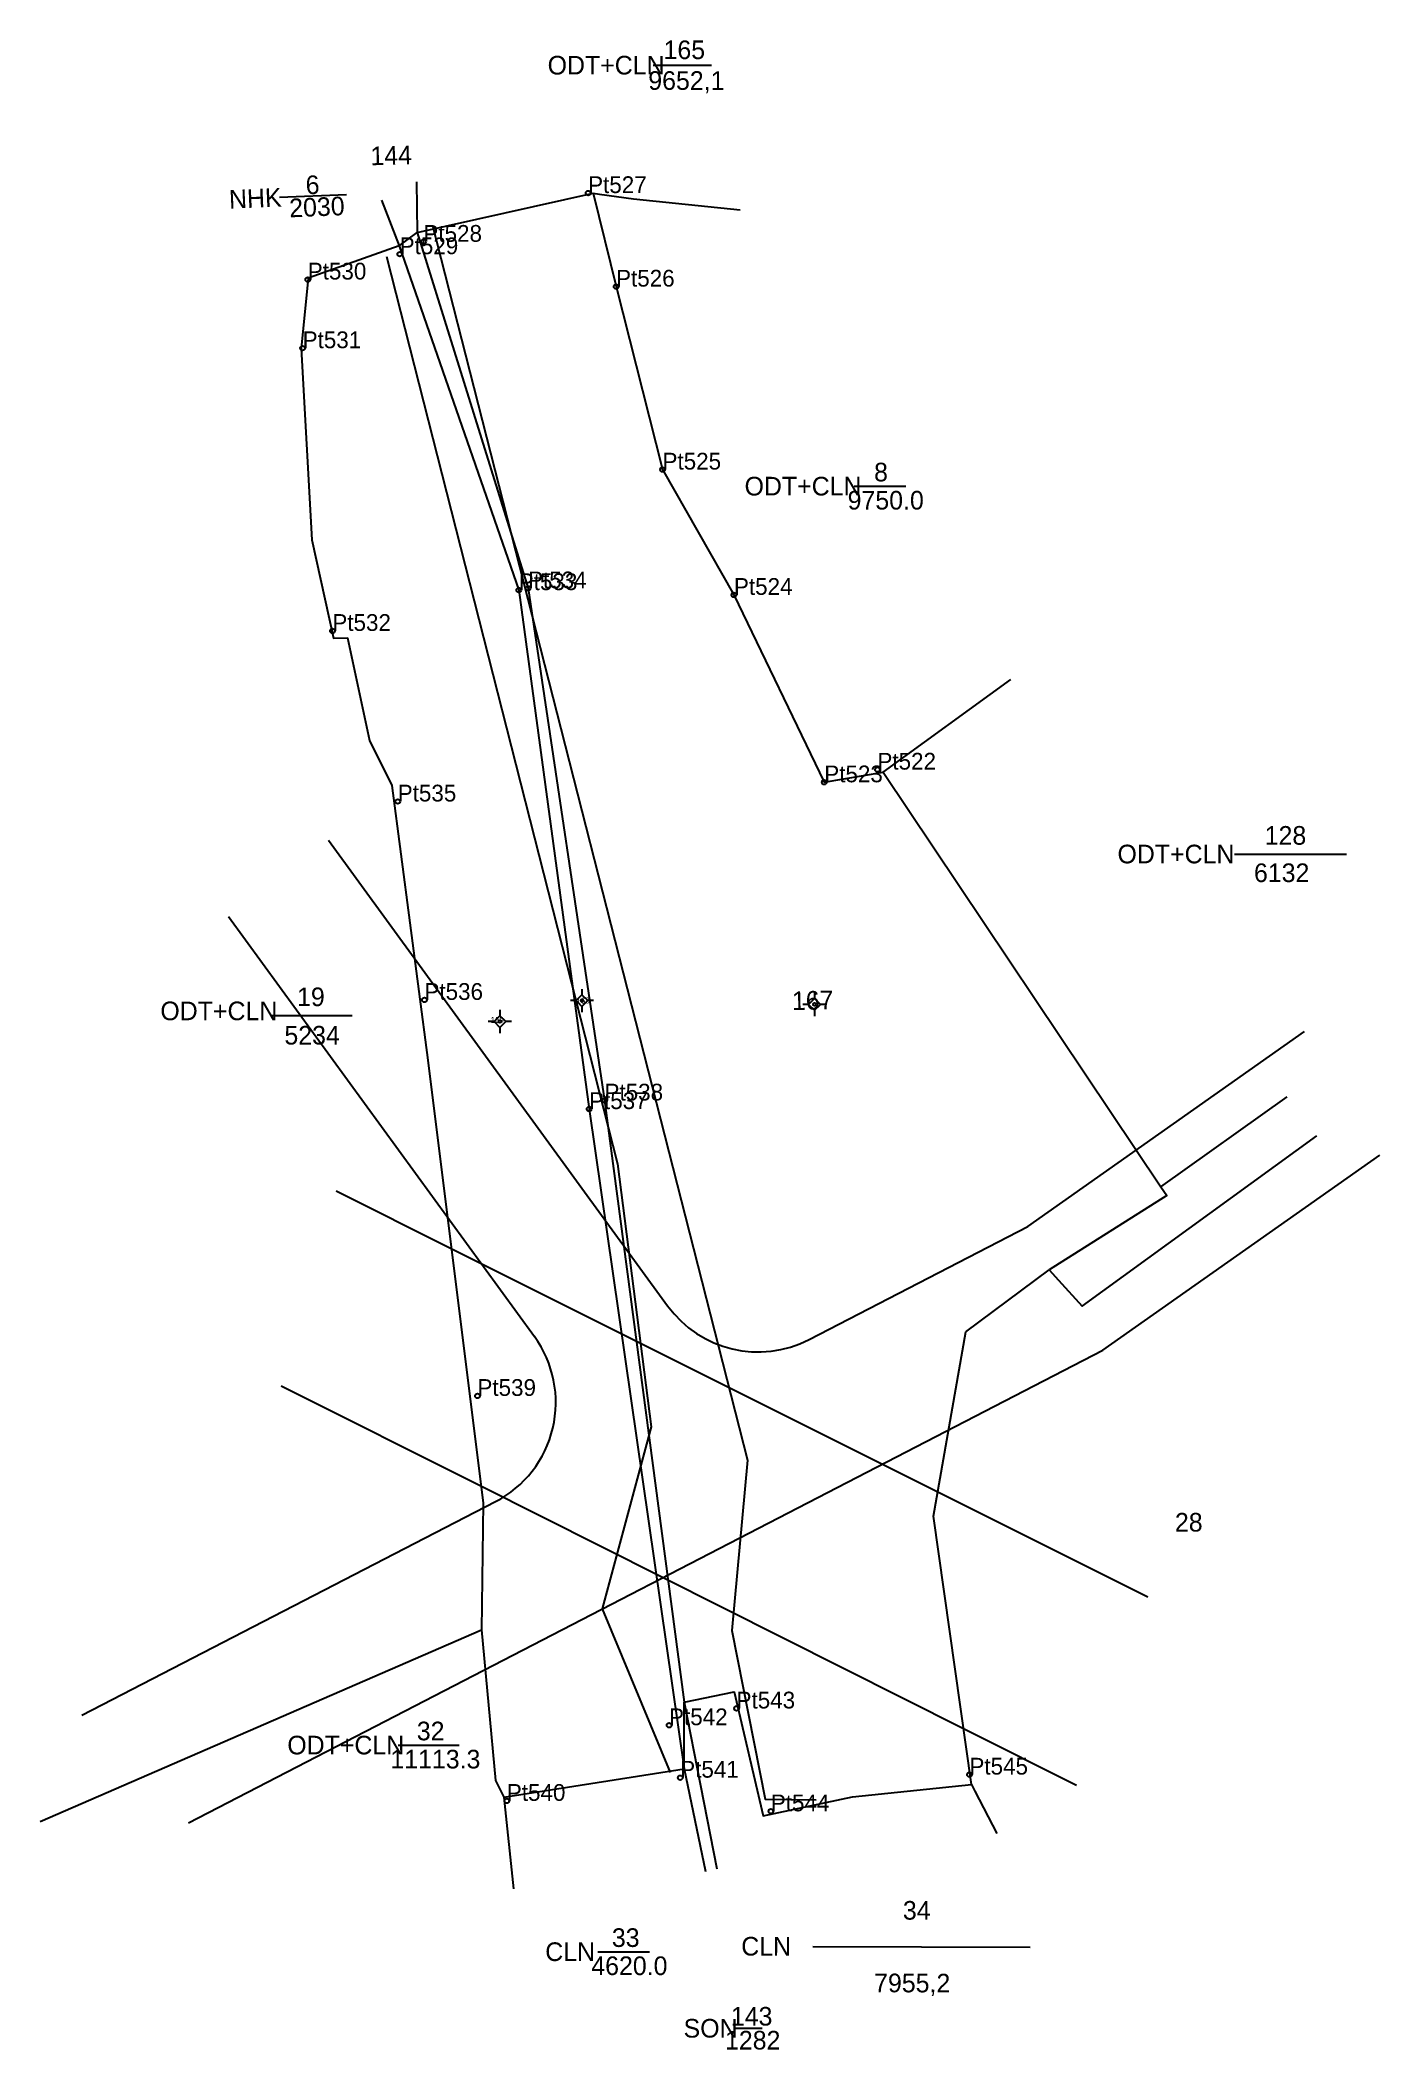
# Model space of a CAD drawing. Extents: x 549278 to 549422, y 1840697 to 1840912.
import ezdxf

# ---------------------------------------------------------------- set-up
doc = ezdxf.new("R2010")
doc.units = 0
for name, color, linetype in [('Level 10', 7, 'Continuous'), ('Level 11', 7, 'Continuous'), ('Level 12', 7, 'Continuous'), ('Level 13', 7, 'Continuous'), ('Level 15', 7, 'Continuous'), ('Level 16', 7, 'Continuous'), ('Level 2', 7, 'Continuous'), ('Level 30', 7, 'Continuous'), ('Level 31', 7, 'Continuous'), ('Level 34', 7, 'Continuous'), ('Level 4', 7, 'Continuous'), ('Level 59', 7, 'Continuous'), ('Level 7', 7, 'Continuous')]:
    doc.layers.add(name, color=color, linetype=linetype)

msp = doc.modelspace()

# ---------------------------------------------------------------- linework, layer by layer
at = {"layer": 'Level 10'}
for p, q in [((549318.57, 1840891.7), (549337.47, 1840895.91)), ((549316.65, 1840890.26), (549318.57, 1840891.7)), ((549368.63, 1840833.76), (549398.46, 1840789.23)), ((549347.25, 1840726.76), (549347.27, 1840733.93)), ((549327.87, 1840723.72), (549347.25, 1840726.76))]:
    msp.add_line(p, q, dxfattribs=at)
for points in [[(549337.47, 1840895.91), (549339.94, 1840885.88), (549344.93, 1840866.24), (549352.6, 1840852.79), (549362.3, 1840832.67), (549368.63, 1840833.76)], [(549318.57, 1840891.7), (549330.49, 1840853.49), (549338.7, 1840798.51), (549347.27, 1840733.93)], [(549316.65, 1840890.26), (549306.88, 1840886.78), (549306.11, 1840879.22), (549307.25, 1840858.68), (549309.59, 1840848.13), (549311.11, 1840848.18), (549313.46, 1840837.16), (549315.87, 1840832.34), (549319.72, 1840802.84), (549325.65, 1840755.28), (549325.5, 1840741.7)], [(549316.65, 1840890.26), (549329.49, 1840853.3), (549337.04, 1840797.59), (549347.25, 1840726.76)], [(549398.46, 1840789.23), (549399.08, 1840788.31), (549386.45, 1840780.33)], [(549378.11, 1840725.08), (549374.03, 1840753.9), (549377.5, 1840773.69), (549386.45, 1840780.33)], [(549325.5, 1840741.7), (549326.99, 1840725.51), (549327.87, 1840723.72)], [(549347.27, 1840733.93), (549352.64, 1840735.03), (549355.74, 1840721.74), (549365.32, 1840723.76), (549378.11, 1840725.08)]]:
    msp.add_lwpolyline(points, dxfattribs=at)
at = {"layer": 'Level 11'}
for p, q in [((549336.28, 1840809.85), (549335.66, 1840809.23)), ((549336.28, 1840810.48), (549336.28, 1840809.85)), ((549336.91, 1840809.23), (549336.28, 1840809.85)), ((549361.25, 1840810.08), (549361.25, 1840809.46)), ((549327.47, 1840807.61), (549326.84, 1840806.99)), ((549327.47, 1840808.24), (549327.47, 1840807.61)), ((549328.09, 1840806.99), (549327.47, 1840807.61)), ((549335.66, 1840809.23), (549335.03, 1840809.23)), ((549335.66, 1840809.23), (549336.28, 1840808.6)), ((549336.28, 1840808.6), (549336.91, 1840809.23)), ((549336.28, 1840808.6), (549336.28, 1840807.98)), ((549337.53, 1840809.23), (549336.91, 1840809.23)), ((549360.62, 1840808.83), (549360, 1840808.83)), ((549361.25, 1840809.46), (549360.62, 1840808.83)), ((549360.62, 1840808.83), (549361.25, 1840808.21)), ((549361.88, 1840808.83), (549361.25, 1840809.46)), ((549361.25, 1840808.21), (549361.88, 1840808.83)), ((549361.25, 1840808.21), (549361.25, 1840807.58)), ((549362.5, 1840808.83), (549361.88, 1840808.83)), ((549326.84, 1840806.99), (549326.22, 1840806.99)), ((549326.84, 1840806.99), (549327.47, 1840806.36)), ((549327.47, 1840806.36), (549328.09, 1840806.99)), ((549327.47, 1840806.36), (549327.47, 1840805.74)), ((549328.72, 1840806.99), (549328.09, 1840806.99))]:
    msp.add_line(p, q, dxfattribs=at)
for centre in [(549336.28, 1840809.23), (549361.25, 1840808.83), (549327.47, 1840806.99)]:
    msp.add_circle(centre, 0.15, dxfattribs=at)
at = {"layer": 'Level 13'}
for p, q in [((549343.91, 1840909.65), (549350.19, 1840909.65)), ((549303.79, 1840895.47), (549311, 1840895.77)), ((549406.34, 1840824.97), (549418.38, 1840824.97)), ((549361.06, 1840707.71), (549384.42, 1840707.64))]:
    msp.add_line(p, q, dxfattribs=at)
for points in [[(549365.51, 1840864.47), (549371.07, 1840864.47)], [(549302.97, 1840807.62), (549311.59, 1840807.62)], [(549316.52, 1840729.32), (549323.09, 1840729.32)], [(549337.97, 1840707.14), (549343.53, 1840707.14)], [(549352.76, 1840698.92), (549355.62, 1840698.92)]]:
    msp.add_lwpolyline(points, dxfattribs=at)
at = {"layer": 'Level 16'}
for p, q in [((549318.5, 1840897.12), (549318.57, 1840891.7)), ((549314.75, 1840895.15), (549316.65, 1840890.26)), ((549368.63, 1840833.76), (549382.34, 1840843.69)), ((549398.46, 1840789.23), (549412.02, 1840798.89)), ((549398.46, 1840789.23), (549398.46, 1840789.23)), ((549278.09, 1840721.12), (549325.5, 1840741.7)), ((549327.87, 1840723.72), (549328.94, 1840713.88))]:
    msp.add_line(p, q, dxfattribs=at)
for points in [[(549337.47, 1840895.91), (549338.16, 1840895.81), (549341.81, 1840895.29), (549353.28, 1840894.12)], [(549386.45, 1840780.33), (549387.44, 1840779.23), (549389.98, 1840776.42), (549415.2, 1840794.71)], [(549378.11, 1840725.08), (549378.48, 1840724.36), (549380.82, 1840719.84)]]:
    msp.add_lwpolyline(points, dxfattribs=at)
at = {"layer": 'Level 30'}
for points in [[(549309.06, 1840826.45), (549345.48, 1840776.46)], [(549298.32, 1840818.27), (549331.17, 1840773.18)], [(549384.15, 1840784.98), (549413.88, 1840805.92)], [(549392.2, 1840771.7), (549421.97, 1840792.66)], [(549360.69, 1840772.87), (549384.15, 1840784.98)], [(549294.01, 1840720.97), (549392.2, 1840771.7)], [(549282.58, 1840732.52), (549326.98, 1840755.45)]]:
    msp.add_lwpolyline(points, dxfattribs=at)
for centre, start, end in [((549355.18, 1840783.53), 216.0749, 297.3201), ((549321.47, 1840766.11), 297.3201, 36.0749)]:
    msp.add_arc(centre, 12, start, end, dxfattribs=at)
at = {"layer": 'Level 31'}
for p, q in [((549347.27, 1840733.93), (549350.77, 1840716.03)), ((549347.25, 1840726.76), (549349.55, 1840715.75))]:
    msp.add_line(p, q, dxfattribs=at)
at = {"layer": 'Level 34'}
for points in [[(549320.22, 1840892.44), (549354.04, 1840759.89), (549352.38, 1840741.61), (549355.97, 1840723.5), (549361.43, 1840723.44)], [(549315.3, 1840889.1), (549340.1, 1840791.71), (549343.71, 1840763.47), (549338.45, 1840743.96), (549345.75, 1840726.36)]]:
    msp.add_lwpolyline(points, dxfattribs=at)
at = {"layer": 'Level 59'}
for p, q in [((549309.88, 1840788.81), (549322.24, 1840782.63)), ((549322.24, 1840782.63), (549374.49, 1840756.51)), ((549303.96, 1840767.9), (549325.42, 1840757.13)), ((549325.42, 1840757.13), (549377.26, 1840731.11))]:
    msp.add_line(p, q, dxfattribs=at)
for points in [[(549374.5, 1840756.5), (549397.04, 1840745.23)], [(549377.26, 1840731.11), (549377.62, 1840730.93), (549389.39, 1840725.02)]]:
    msp.add_lwpolyline(points, dxfattribs=at)
at = {"layer": 'Level 7'}
for centre in [(549336.94, 1840895.92), (549316.7, 1840889.36), (549319.25, 1840890.69), (549306.83, 1840886.64), (549339.94, 1840885.88), (549306.28, 1840879.27), (549344.93, 1840866.24), (549329.49, 1840853.3), (549330.49, 1840853.49), (549352.6, 1840852.79), (549309.47, 1840848.92), (549368.01, 1840834.03), (549362.3, 1840832.67), (549316.49, 1840830.61), (549319.36, 1840809.31), (549337.04, 1840797.59), (549338.7, 1840798.51), (549325.05, 1840766.8), (549352.88, 1840733.25), (549345.63, 1840731.45), (549346.83, 1840725.82), (549377.89, 1840726.15), (549328.21, 1840723.33), (549356.56, 1840722.21)]:
    msp.add_circle(centre, 0.25, dxfattribs=at)

# ---------------------------------------------------------------- texts
at = {"layer": 'Level 10'}
msp.add_text('28', height=2, dxfattribs=at).set_placement((549399.96, 1840752.24))
at = {"layer": 'Level 12'}
for s, p in [('Pt527', (549336.94, 1840895.92)), ('Pt528', (549319.25, 1840890.69)), ('Pt529', (549316.7, 1840889.36)), ('Pt530', (549306.83, 1840886.64)), ('Pt526', (549339.94, 1840885.88)), ('Pt531', (549306.28, 1840879.27)), ('Pt525', (549344.93, 1840866.24)), ('Pt533', (549329.49, 1840853.3)), ('Pt534', (549330.49, 1840853.49)), ('Pt524', (549352.6, 1840852.79)), ('Pt532', (549309.47, 1840848.92)), ('Pt522', (549368.01, 1840834.03)), ('Pt523', (549362.3, 1840832.67)), ('Pt535', (549316.49, 1840830.61)), ('Pt536', (549319.36, 1840809.31)), ('Pt537', (549337.04, 1840797.59)), ('Pt538', (549338.7, 1840798.51)), ('Pt539', (549325.05, 1840766.8)), ('Pt543', (549352.88, 1840733.25)), ('Pt542', (549345.63, 1840731.45)), ('Pt541', (549346.83, 1840725.82)), ('Pt545', (549377.89, 1840726.15)), ('Pt540', (549328.21, 1840723.33)), ('Pt544', (549356.56, 1840722.21))]:
    msp.add_text(s, height=1.8, dxfattribs=at).set_placement(p)
at = {"layer": 'Level 13'}
for s, p in [('165', (549345.04, 1840910.3)), ('ODT+CLN', (549332.59, 1840908.65)), ('9652,1', (549343.4, 1840907)), ('8', (549367.65, 1840864.97)), ('ODT+CLN ', (549353.74, 1840863.46)), ('9750.0', (549364.81, 1840861.95)), ('128', (549409.6, 1840825.97)), ('ODT+CLN', (549393.79, 1840823.97)), ('6132', (549408.45, 1840821.96)), ('19', (549305.68, 1840808.64)), ('ODT+CLN ', (549291, 1840807.13)), ('5234', (549304.32, 1840804.52)), ('ODT+CLN ', (549304.63, 1840728.32)), ('32', (549318.54, 1840729.83)), ('11113.3', (549315.7, 1840726.81)), ('33', (549339.49, 1840707.65)), ('CLN ', (549332.33, 1840706.14)), ('4620.0', (549337.28, 1840704.63)), ('SON', (549347.19, 1840697.92)), ('143', (549352.27, 1840699.21)), ('1282', (549351.64, 1840696.64))]:
    msp.add_text(s, height=2, dxfattribs=at).set_placement(p)
for s, rotation, p in [('6', 2.3907, (549306.64, 1840895.78)), ('34', 359.8212, (549370.74, 1840710.58)), ('CLN', 359.8212, (549353.38, 1840706.73)), ('7955,2', 359.8212, (549367.65, 1840702.79))]:
    msp.add_text(s, height=2, rotation=rotation, dxfattribs=at).set_placement(p)
at = {"layer": 'Level 15'}
for s, height, p in [('168', 0.634, (549335.69, 1840808.9)), ('167', 2, (549358.85, 1840808.21)), ('169', 0.634, (549326.48, 1840806.83))]:
    msp.add_text(s, height=height, rotation=1.4544, dxfattribs=at).set_placement(p)
at = {"layer": 'Level 16'}
msp.add_text('144', height=2, rotation=1.4544, dxfattribs=at).set_placement((549313.58, 1840898.9))
at = {"layer": 'Level 2'}
msp.add_text('NHK', height=2, rotation=2.3907, dxfattribs=at).set_placement((549298.41, 1840894.24))
at = {"layer": 'Level 4'}
msp.add_text('2030', height=2, rotation=2.3907, dxfattribs=at).set_placement((549304.88, 1840893.31))

doc.saveas('drawing.dxf')
